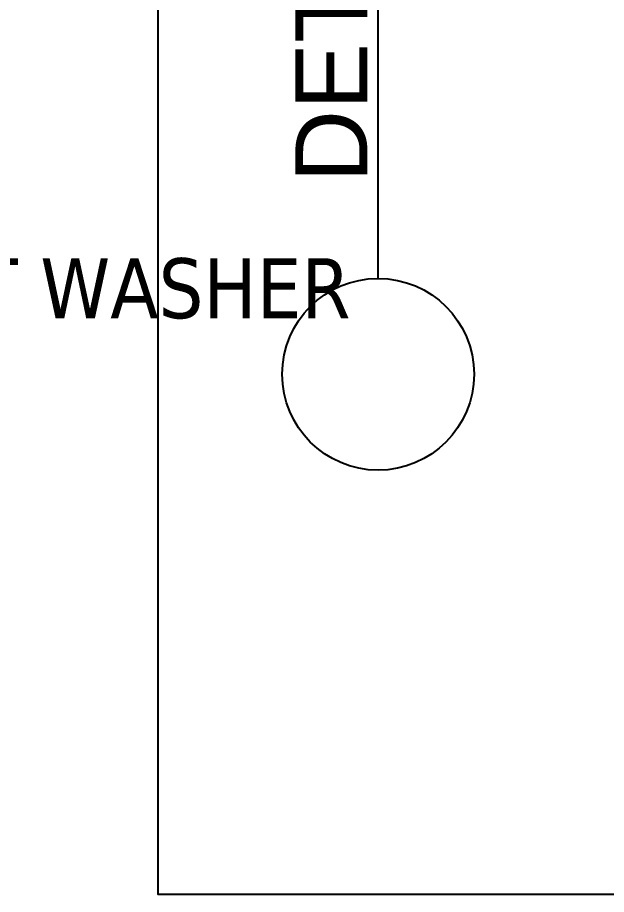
# Model space of a CAD drawing. Header units: inches. Extents: x 10 to 190, y 5 to 37.
# Drawn here: x 50.01 to 53.39, y 5.25 to 10.28 of the extents above; entities that cross this region are included whole.
import ezdxf
from ezdxf import colors
from ezdxf.entities.mleader import LeaderData, LeaderLine
from ezdxf.math import Vec2, Vec3

# ---------------------------------------------------------------- set-up
doc = ezdxf.new("R2010")
doc.units = ezdxf.units.IN
doc.header["$MEASUREMENT"] = 0
doc.styles.get("Standard").update_dxf_attribs({"font": 'arial.ttf'})
doc.styles.add('Tahoma', font='tahoma.ttf')

msp = doc.modelspace()

# ---------------------------------------------------------------- linework, layer by layer
msp.add_line((52.0763, 8.7791), (52.0787, 15.0469))
msp.add_lwpolyline([(50.8151, 35.0457), (80.1521, 35.0457), (80.1521, 5.2458), (50.8151, 5.2458)], close=True)
msp.add_circle((52.0763, 8.2291), 0.55)

# ---------------------------------------------------------------- texts
at = {"insert": (52.0909, 9.329), "char_height": 0.4125, "width": 11.81634, "attachment_point": 7, "rotation": 90}
msp.add_mtext('DETAIL, MIDDLE/TOP MICRORAIL', dxfattribs=at)

# ---------------------------------------------------------------- leaders
ml = msp.add_multileader_mtext('Standard')
ml.set_content('5/16" STAINLESS STEEL LAG BOLT OR STRUCTURAL SCREW WITH 2-1/2" MIN. EMBEDMENT AND FLAT WASHER', color=256, style='Tahoma')
ml.set_leader_properties()
ml.build(insert=Vec2(0, 0))
ml.multileader.update_dxf_attribs({"dogleg_length": 0.36, "arrow_head_size": 0.3438, "scale": 4})
ctx = ml.context
ctx.base_point, ctx.scale, ctx.char_height, ctx.arrow_head_size, ctx.landing_gap_size, ctx.plane_origin = Vec3(28.9254, 8.7197), 4, 0.34375, 0.3438, 0.495, Vec3(21.9127, 13.025)
notes = []
notes.append((ctx, [(0, (1, 1, 0), (26.9454, 8.7197), (1, 0), 1.98, [(0, [(18.0508, 11.8211)], 0, [])])]))
ctx.mtext.insert, ctx.mtext.width, ctx.mtext.flow_direction = Vec3(29.4204, 8.8947), 7.353512, 5
for ctx, leaders in notes:
    for number, flags, end, landing, length, lines in leaders:
        leader = LeaderData()
        leader.index, (leader.has_last_leader_line, leader.has_dogleg_vector, leader.attachment_direction) = number, flags
        leader.last_leader_point, leader.dogleg_vector, leader.dogleg_length = Vec3(end), Vec3(landing), length
        for number, points, colour, breaks in lines:
            line = LeaderLine()
            line.index, line.vertices, line.color, line.breaks = number, Vec3.list(points), colors.encode_raw_color(colour), breaks
            leader.lines.append(line)
        ctx.leaders.append(leader)

doc.saveas('drawing.dxf')
